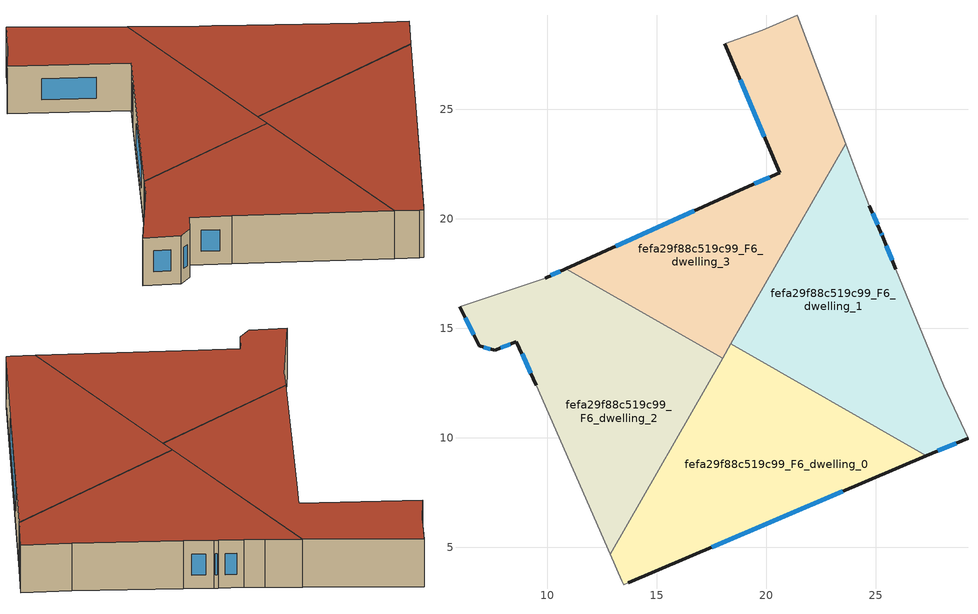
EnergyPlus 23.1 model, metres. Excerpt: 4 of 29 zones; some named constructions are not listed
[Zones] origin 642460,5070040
fefa29f88c519c99_F6_dwelling_0
 floor to fefa29f88c519c99_F5_dwelling_0 (EU_floor_Construction): 27.3,9.17 13.7,3.38 13.5,3.28 13.4,3.48 12.88,4.67 18.38,14.28 z18
 wall outside (EU_wall_Construction): 13.7,3.38 27.3,9.17 z18:21
 wall adiabatic (EU_wall_Construction): 18,13.62 12.88,4.67 13.4,3.48 13.5,3.28 13.7,3.38 z18:21
 wall to fefa29f88c519c99_F6_dwelling_1 (EU_wall_Construction): 27.3,9.17 18.38,14.28 z18:21
 wall to fefa29f88c519c99_F6_dwelling_3 (EU_wall_Construction): 18.38,14.28 18,13.62 z18:21
 window (EU_Window_Construction): 17.51,5 23.49,7.55 z18.84:20.16
 roof outside (EU_roof_Construction): 27.3,9.17 18.38,14.28 12.88,4.67 13.4,3.48 13.5,3.28 13.7,3.38 z21
fefa29f88c519c99_F6_dwelling_1
 floor to fefa29f88c519c99_F5_dwelling_1 (EU_floor_Construction): 24.31,21.59 24.71,20.59 25.23,19.38 25.31,19.19 25.91,17.69 28.11,12.38 29.21,9.98 27.3,9.17 18.38,14.28 23.62,23.43 z18
 wall outside (EU_wall_Construction): 27.3,9.17 29.21,9.98 / 25.91,17.69 25.31,19.19 25.23,19.38 24.71,20.59 z18:21
 wall adiabatic (EU_wall_Construction): 24.71,20.59 24.31,21.59 23.62,23.43 / 29.21,9.98 28.11,12.38 25.91,17.69 z18:21
 wall to fefa29f88c519c99_F6_dwelling_3 (EU_wall_Construction): 23.62,23.43 18.38,14.28 z18:21
 window (EU_Window_Construction): 27.84,9.4 28.68,9.75 / 25.08,19.72 24.86,20.25 / 25.29,19.24 25.25,19.33 / 25.74,18.11 25.48,18.77 z18.84:20.16
 roof outside (EU_roof_Construction): 29.21,9.98 28.11,12.38 25.91,17.69 25.31,19.19 25.23,19.38 24.71,20.59 24.31,21.59 23.62,23.43 18.38,14.28 27.3,9.17 z21
fefa29f88c519c99_F6_dwelling_2
 floor to fefa29f88c519c99_F5_dwelling_2 (EU_floor_Construction): 18,13.62 12.88,4.67 9.5,12.39 8.6,14.39 7.6,13.99 6.9,14.19 6,15.99 9.9,17.29 10.85,17.72 z18
 wall outside (EU_wall_Construction): 6,15.99 6.9,14.19 7.6,13.99 8.6,14.39 9.5,12.39 / 10.85,17.72 9.9,17.29 z18:21
 wall adiabatic (EU_wall_Construction): 9.9,17.29 6,15.99 / 9.5,12.39 12.88,4.67 18,13.62 z18:21
 wall to fefa29f88c519c99_F6_dwelling_3 (EU_wall_Construction): 18,13.62 10.85,17.72 z18:21
 window (EU_Window_Construction): 8.85,13.83 9.25,12.95 / 7.88,14.1 8.32,14.28 / 7.09,14.13 7.4,14.05 / 6.25,15.49 6.64,14.69 / 10.59,17.6 10.17,17.41 z18.84:20.16
 roof outside (EU_roof_Construction): 12.88,4.67 18,13.62 10.85,17.72 9.9,17.29 6,15.99 6.9,14.19 7.6,13.99 8.6,14.39 9.5,12.39 z21
fefa29f88c519c99_F6_dwelling_3
 floor to fefa29f88c519c99_F5_dwelling_3 (EU_floor_Construction): 21.41,29.3 23.62,23.43 18,13.62 10.85,17.72 19.01,21.39 20.61,22.09 18.11,28 19.81,28.6 z18
 wall outside (EU_wall_Construction): 18.11,28 20.61,22.09 19.01,21.39 10.85,17.72 z18:21
 wall adiabatic (EU_wall_Construction): 23.62,23.43 21.41,29.3 19.81,28.6 18.11,28 z18:21
 window (EU_Window_Construction): 16.72,20.36 13.14,18.75 / 20.16,21.89 19.46,21.59 / 18.81,26.34 19.91,23.75 z18.84:20.16
 roof outside (EU_roof_Construction): 18,13.62 23.62,23.43 21.41,29.3 19.81,28.6 18.11,28 20.61,22.09 19.01,21.39 10.85,17.72 z21
[HVACTEMPLATE:THERMOSTAT] Constant Heating Setpoint=20; Constant Cooling Setpoint=50
EU_HeatOnly_fefa29f88c519c99_F0_dwelling_0; EU_HeatOnly_fefa29f88c519c99_F0_dwelling_1; EU_HeatOnly_fefa29f88c519c99_F0_dwelling_2; EU_HeatOnly_fefa29f88c519c99_F0_dwelling_3; EU_HeatOnly_fefa29f88c519c99_F0_dwelling_4; EU_HeatOnly_fefa29f88c519c99_F1_dwelling_0; EU_HeatOnly_fefa29f88c519c99_F1_dwelling_1; EU_HeatOnly_fefa29f88c519c99_F1_dwelling_2; EU_HeatOnly_fefa29f88c519c99_F1_dwelling_3; EU_HeatOnly_fefa29f88c519c99_F2_dwelling_0; EU_HeatOnly_fefa29f88c519c99_F2_dwelling_1; EU_HeatOnly_fefa29f88c519c99_F2_dwelling_2; EU_HeatOnly_fefa29f88c519c99_F2_dwelling_3; EU_HeatOnly_fefa29f88c519c99_F3_dwelling_0; EU_HeatOnly_fefa29f88c519c99_F3_dwelling_1; EU_HeatOnly_fefa29f88c519c99_F3_dwelling_2; EU_HeatOnly_fefa29f88c519c99_F3_dwelling_3; EU_HeatOnly_fefa29f88c519c99_F4_dwelling_0; EU_HeatOnly_fefa29f88c519c99_F4_dwelling_1; EU_HeatOnly_fefa29f88c519c99_F4_dwelling_2; EU_HeatOnly_fefa29f88c519c99_F4_dwelling_3; EU_HeatOnly_fefa29f88c519c99_F5_dwelling_0; EU_HeatOnly_fefa29f88c519c99_F5_dwelling_1; EU_HeatOnly_fefa29f88c519c99_F5_dwelling_2; EU_HeatOnly_fefa29f88c519c99_F5_dwelling_3; EU_HeatOnly_fefa29f88c519c99_F6_dwelling_0; EU_HeatOnly_fefa29f88c519c99_F6_dwelling_1; EU_HeatOnly_fefa29f88c519c99_F6_dwelling_2; EU_HeatOnly_fefa29f88c519c99_F6_dwelling_3
[SCHEDULE:CONSTANT]
Name | Hourly Value
EU_AlwaysOn | 1
EU_CoolingOff | 0
[SCHEDULE:FILE] Column Number=1; Rows to Skip at Top=0; Number of Hours of Data=8760; Column Separator=Comma; Interpolate to Timestep=No; Minutes per Item=60; Adjust Schedule for Daylight Savings=Yes
Name | File
EU_Step8_GainSchedule_fefa29f88c519c99_F6_dwelling_1_f000 | ../../schedules/fefa29f88c519c99/fefa29f88c519c99_F6_dwelling_1_f000_gain.csv
EU_Step8_GainSchedule_fefa29f88c519c99_F6_dwelling_2_f000 | ../../schedules/fefa29f88c519c99/fefa29f88c519c99_F6_dwelling_2_f000_gain.csv
EU_Step8_GainSchedule_fefa29f88c519c99_F6_dwelling_3_f000 | ../../schedules/fefa29f88c519c99/fefa29f88c519c99_F6_dwelling_3_f000_gain.csv
